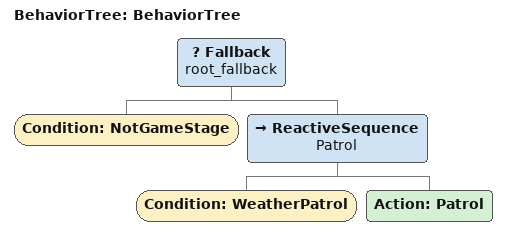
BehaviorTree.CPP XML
<?xml version="1.0"?>
<root main_tree_to_execute="BehaviorTree">
    <BehaviorTree ID="BehaviorTree">
        <Fallback name="root_fallback">
            <Condition ID="NotGameStage"/>
            <ReactiveSequence name="Patrol">
                <Condition ID="WeatherPatrol"/>
                <Action ID="Patrol"/>
            </ReactiveSequence>
        </Fallback>
    </BehaviorTree>
</root>
